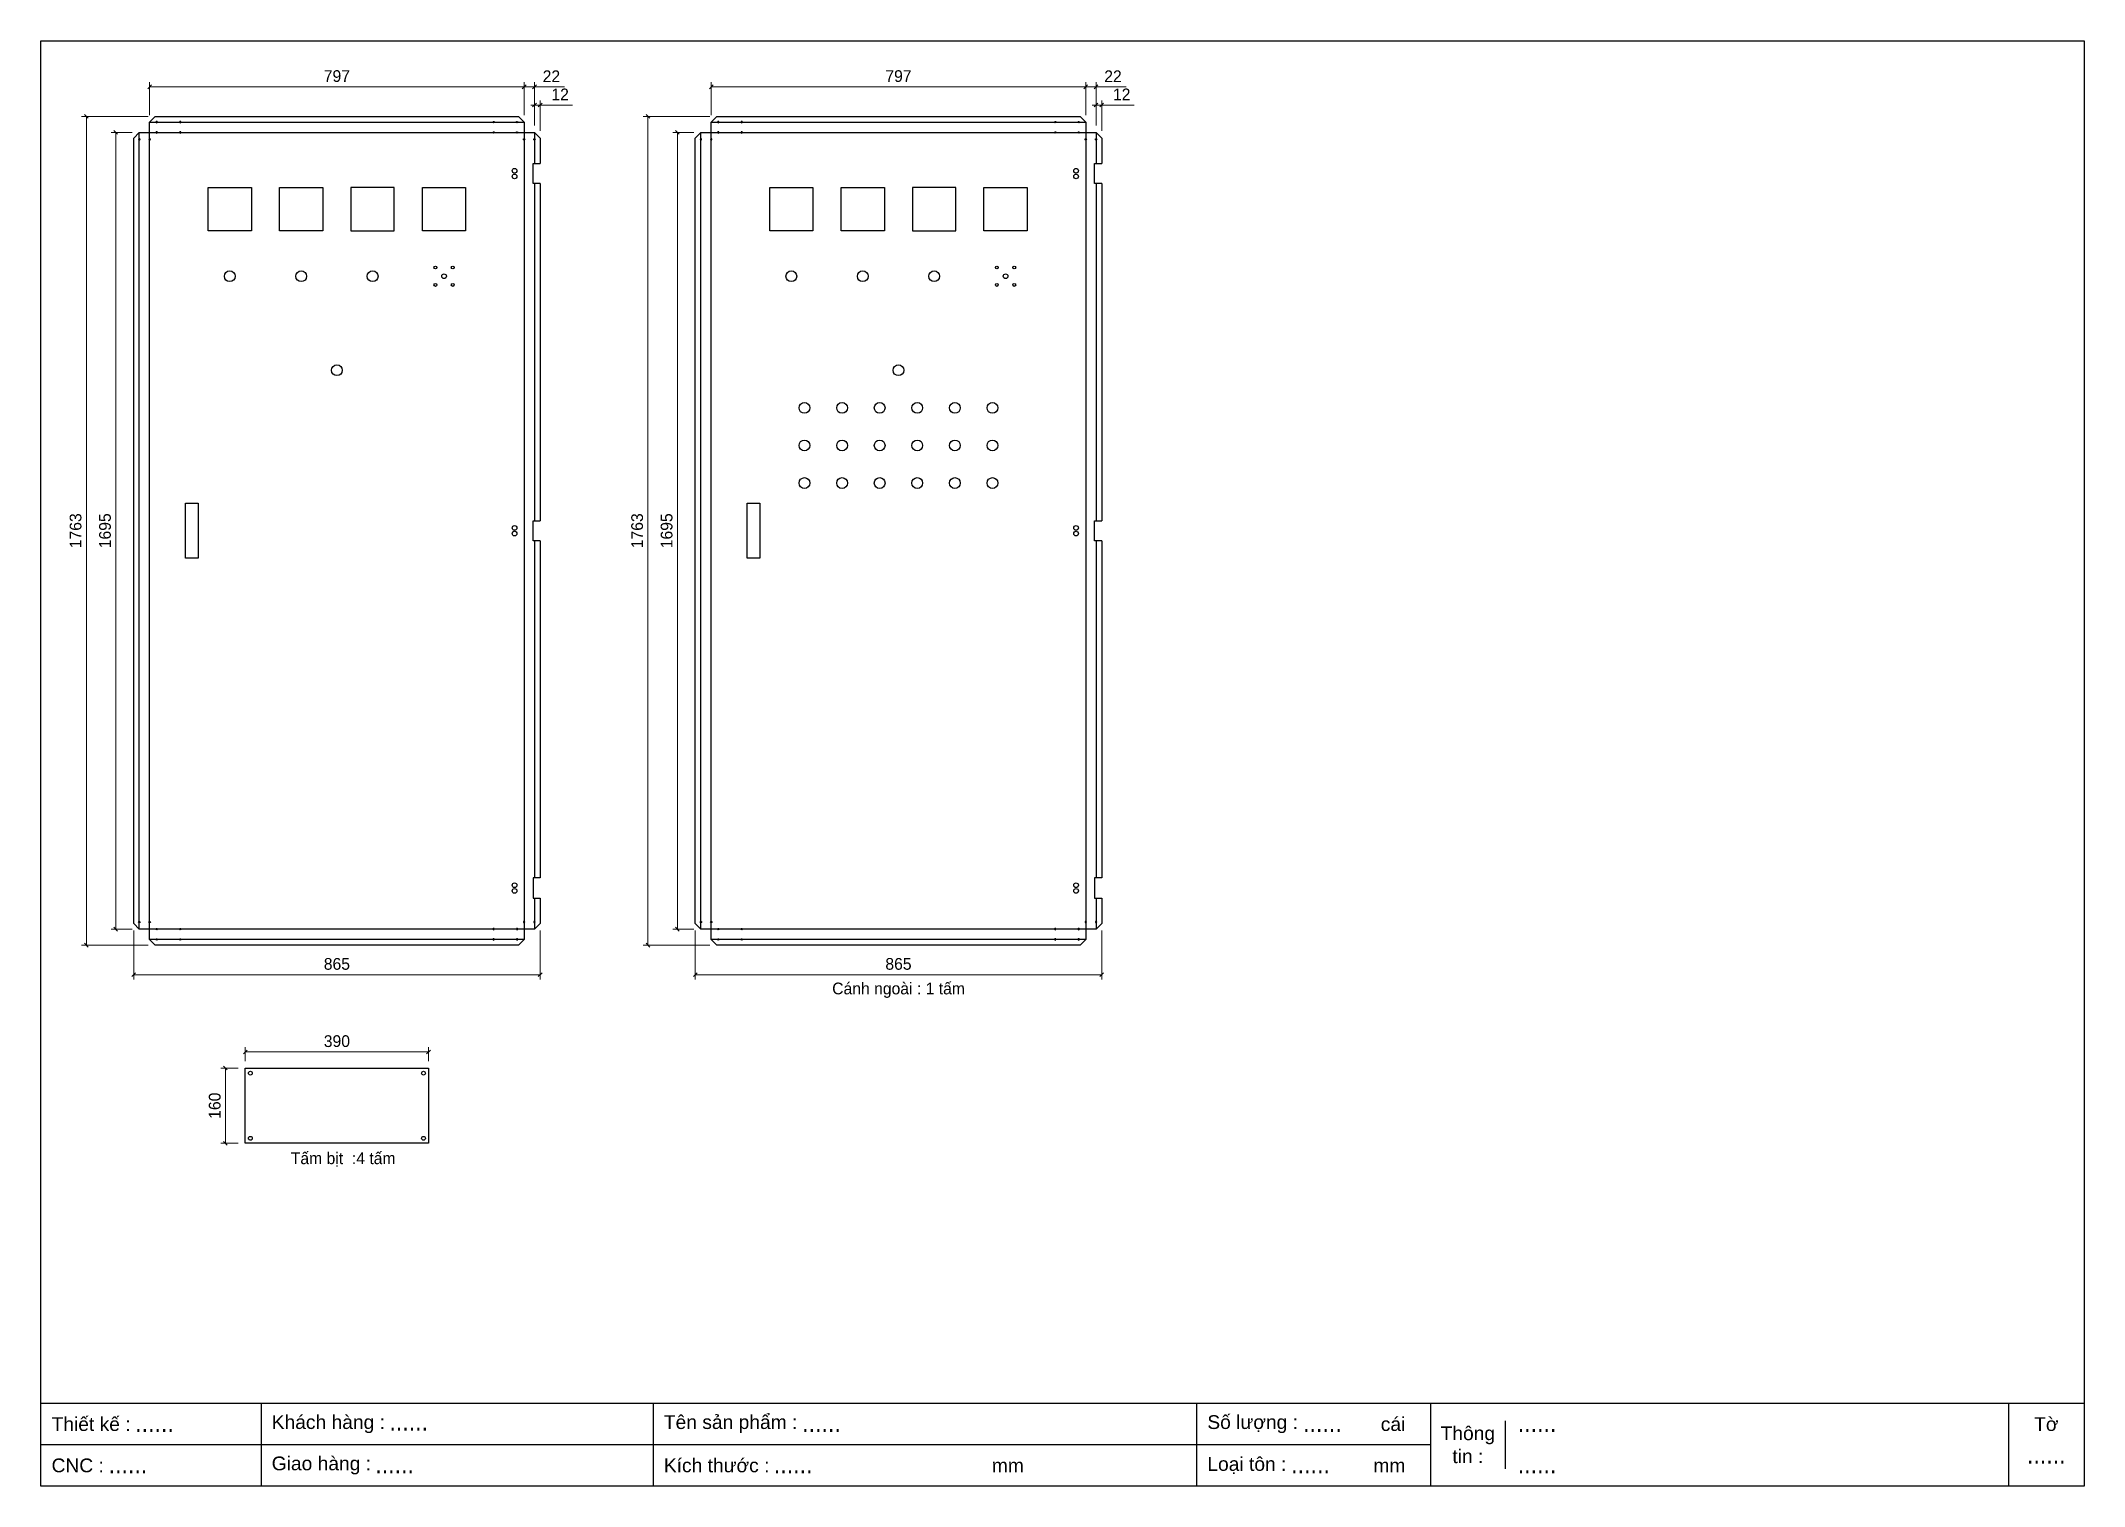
# Model space of a CAD drawing. Header units: millimetres. Extents: x 0 to 4348, y 0 to 3075.
import ezdxf
from ezdxf.enums import TextEntityAlignment as Align

# ---------------------------------------------------------------- set-up
doc = ezdxf.new("R2010")
doc.units = ezdxf.units.MM
doc.layers.add('CNC', color=7, linetype='Continuous')
doc.layers.add('DIM', color=253, linetype='Continuous')
doc.styles.add('Arial', font='arial.ttf')
doc.styles.add('Tahoma (Input Text)', font='tahoma.ttf')
doc.dimstyles.new('Dim-25', dxfattribs={"dimtxt": 25, "dimasz": 8, "dimexe": 10, "dimexo": 15, "dimgap": 10, "dimtad": 1, "dimdec": 0, "dimtxsty": 'Standard', "dimblk": 'OBLIQUE', "dimcen": 10, "dimclrd": 5, "dimclre": 5, "dimclrt": 3, "dimazin": 3, "dimtfac": 1, "dimtdec": 0, "dimtmove": 0, "dimatfit": 3, "dimldrblk": 'OBLIQUE', "dimlwd": 9, "dimlwe": 9})

# ---------------------------------------------------------------- blocks, each defined once
blk = doc.blocks.new('*D1')
at = {"color": 0, "linetype": 'ByBlock', "lineweight": -2}
for p, q in [((439, 927.8), (431, 919.8)), ((821, 919.8), (829, 927.8))]:
    blk.add_line(p, q, dxfattribs=at)
at = {"layer": 'Defpoints', "color": 0, "ltscale": 3, "transparency": 16777216}
for p in [(825, 923.8), (435, 889.3), (825, 889.3)]:
    blk.add_point(p, dxfattribs=at)
at = {"layer": 'DIM', "color": 5, "lineweight": 9, "ltscale": 3, "transparency": 16777216}
for p, q in [((435, 904.3), (435, 933.8)), ((435, 923.8), (825, 923.8)), ((825, 904.3), (825, 933.8))]:
    blk.add_line(p, q, dxfattribs=at)
at = {"layer": 'DIM', "color": 3, "ltscale": 3, "transparency": 16777216, "insert": (630, 946.5), "char_height": 25, "attachment_point": 5}
blk.add_mtext('390', dxfattribs=at)
blk = doc.blocks.new('_Oblique')
at = {"color": 0, "linetype": 'ByBlock', "lineweight": -2}
blk.add_line((-0.5, -0.5), (0.5, 0.5), dxfattribs=at)
blk = doc.blocks.new('*D2')
at = {"color": 0, "linetype": 'ByBlock', "lineweight": -2}
for p, q in [((396.8, 885.3), (388.8, 893.3)), ((388.8, 733.3), (396.8, 725.3))]:
    blk.add_line(p, q, dxfattribs=at)
at = {"layer": 'Defpoints', "color": 0, "ltscale": 3, "transparency": 16777216}
for p in [(435, 889.3), (392.8, 729.3), (435, 729.3)]:
    blk.add_point(p, dxfattribs=at)
at = {"layer": 'DIM', "color": 5, "lineweight": 9, "ltscale": 3, "transparency": 16777216}
for p, q in [((420, 889.3), (382.8, 889.3)), ((392.8, 889.3), (392.8, 729.3)), ((420, 729.3), (382.8, 729.3))]:
    blk.add_line(p, q, dxfattribs=at)
at = {"layer": 'DIM', "color": 3, "ltscale": 3, "transparency": 16777216, "insert": (370.1, 809.3), "char_height": 25, "attachment_point": 5, "rotation": 90}
blk.add_mtext('160', dxfattribs=at)
blk = doc.blocks.new('f3daunguoc')
at = {"layer": 'CNC', "color": 2, "lineweight": -3}
blk.add_circle((0, 0), 1.5, dxfattribs=at)
blk = doc.blocks.new('*D3')
at = {"color": 0, "linetype": 'ByBlock', "lineweight": -2}
for p, q in [((2241.6, 2934.1), (2249.6, 2942.1)), ((2261.6, 2942.1), (2253.6, 2934.1))]:
    blk.add_line(p, q, dxfattribs=at)
at = {"layer": 'Defpoints', "color": 0, "transparency": 16777216}
for p in [(2257.6, 2938.1), (2245.6, 2879.9), (2257.6, 2867.9)]:
    blk.add_point(p, dxfattribs=at)
at = {"layer": 'DIM', "color": 5, "lineweight": 9, "transparency": 16777216}
for p, q in [((2245.6, 2938.1), (2237.6, 2938.1)), ((2245.6, 2894.9), (2245.6, 2948.1)), ((2245.6, 2938.1), (2257.6, 2938.1)), ((2257.6, 2882.9), (2257.6, 2948.1)), ((2257.6, 2938.1), (2326.8, 2938.1))]:
    blk.add_line(p, q, dxfattribs=at)
at = {"layer": 'DIM', "color": 3, "transparency": 16777216, "insert": (2300.2, 2960.7), "char_height": 25, "attachment_point": 5}
blk.add_mtext('12', dxfattribs=at)
blk = doc.blocks.new('*D4')
at = {"color": 0, "linetype": 'ByBlock', "lineweight": -2}
for p, q in [((2227.6, 2980.8), (2219.6, 2972.8)), ((2241.6, 2972.8), (2249.6, 2980.8))]:
    blk.add_line(p, q, dxfattribs=at)
at = {"layer": 'Defpoints', "color": 0, "transparency": 16777216}
for p in [(2245.6, 2976.8), (2223.6, 2901.9), (2245.6, 2879.9)]:
    blk.add_point(p, dxfattribs=at)
at = {"layer": 'DIM', "color": 5, "lineweight": 9, "transparency": 16777216}
for p, q in [((2223.6, 2916.9), (2223.6, 2986.8)), ((2223.6, 2976.8), (2245.6, 2976.8)), ((2245.6, 2894.9), (2245.6, 2986.8)), ((2245.6, 2976.8), (2309.6, 2976.8))]:
    blk.add_line(p, q, dxfattribs=at)
at = {"layer": 'DIM', "color": 3, "transparency": 16777216, "insert": (2281.6, 2999.3), "char_height": 25, "attachment_point": 5}
blk.add_mtext('22', dxfattribs=at)
blk = doc.blocks.new('*D5')
at = {"color": 0, "linetype": 'ByBlock', "lineweight": -2}
for p, q in [((1430.6, 2980.8), (1422.6, 2972.8)), ((2219.6, 2972.8), (2227.6, 2980.8))]:
    blk.add_line(p, q, dxfattribs=at)
at = {"layer": 'Defpoints', "color": 0, "transparency": 16777216}
for p in [(1426.6, 2976.8), (1426.6, 2901.9), (2223.6, 2901.9)]:
    blk.add_point(p, dxfattribs=at)
at = {"layer": 'DIM', "color": 5, "lineweight": 9, "transparency": 16777216}
for p, q in [((1426.6, 2916.9), (1426.6, 2986.8)), ((2223.6, 2976.8), (1426.6, 2976.8)), ((2223.6, 2916.9), (2223.6, 2986.8))]:
    blk.add_line(p, q, dxfattribs=at)
at = {"layer": 'DIM', "color": 3, "transparency": 16777216, "insert": (1825.1, 2999.6), "char_height": 25, "attachment_point": 5}
blk.add_mtext('797', dxfattribs=at)
blk = doc.blocks.new('*D6')
at = {"color": 0, "linetype": 'ByBlock', "lineweight": -2}
for p, q in [((1295.9, 2909.9), (1287.9, 2917.9)), ((1287.9, 1154.9), (1295.9, 1146.9))]:
    blk.add_line(p, q, dxfattribs=at)
at = {"layer": 'Defpoints', "color": 0, "transparency": 16777216}
for p in [(1438.8, 2913.9), (1291.9, 1150.9), (1438.8, 1150.9)]:
    blk.add_point(p, dxfattribs=at)
at = {"layer": 'DIM', "color": 5, "lineweight": 9, "transparency": 16777216}
for p, q in [((1423.8, 2913.9), (1281.9, 2913.9)), ((1291.9, 2913.9), (1291.9, 1150.9)), ((1423.8, 1150.9), (1281.9, 1150.9))]:
    blk.add_line(p, q, dxfattribs=at)
at = {"layer": 'DIM', "color": 3, "transparency": 16777216, "insert": (1269.1, 2032.4), "char_height": 25, "attachment_point": 5, "rotation": 90}
blk.add_mtext('1763', dxfattribs=at)
blk = doc.blocks.new('*D7')
at = {"color": 0, "linetype": 'ByBlock', "lineweight": -2}
for p, q in [((1358.6, 2875.9), (1350.6, 2883.9)), ((1350.6, 1188.9), (1358.6, 1180.9))]:
    blk.add_line(p, q, dxfattribs=at)
at = {"layer": 'Defpoints', "color": 0, "transparency": 16777216}
for p in [(1354.6, 2879.9), (1404.6, 2879.9), (1404.6, 1184.9)]:
    blk.add_point(p, dxfattribs=at)
at = {"layer": 'DIM', "color": 5, "lineweight": 9, "transparency": 16777216}
for p, q in [((1389.6, 2879.9), (1344.6, 2879.9)), ((1354.6, 1184.9), (1354.6, 2879.9)), ((1389.6, 1184.9), (1344.6, 1184.9))]:
    blk.add_line(p, q, dxfattribs=at)
at = {"layer": 'DIM', "color": 3, "transparency": 16777216, "insert": (1331.8, 2032.4), "char_height": 25, "attachment_point": 5, "rotation": 90}
blk.add_mtext('1695', dxfattribs=at)
blk = doc.blocks.new('*D8')
at = {"color": 0, "linetype": 'ByBlock', "lineweight": -2}
for p, q in [((1396.6, 1092), (1388.6, 1084)), ((2253.6, 1084), (2261.6, 1092))]:
    blk.add_line(p, q, dxfattribs=at)
at = {"layer": 'Defpoints', "color": 0, "transparency": 16777216}
for p in [(1392.6, 1196.9), (2257.6, 1196.9), (2257.6, 1088)]:
    blk.add_point(p, dxfattribs=at)
at = {"layer": 'DIM', "color": 5, "lineweight": 9, "transparency": 16777216}
for p, q in [((1392.6, 1181.9), (1392.6, 1078)), ((2257.6, 1181.9), (2257.6, 1078)), ((1392.6, 1088), (2257.6, 1088))]:
    blk.add_line(p, q, dxfattribs=at)
at = {"layer": 'DIM', "color": 3, "transparency": 16777216, "insert": (1825.1, 1110.8), "char_height": 25, "attachment_point": 5}
blk.add_mtext('865', dxfattribs=at)
blk = doc.blocks.new('*D9')
at = {"color": 0, "linetype": 'ByBlock', "lineweight": -2}
for p, q in [((1046.5, 2934.1), (1054.5, 2942.1)), ((1066.5, 2942.1), (1058.5, 2934.1))]:
    blk.add_line(p, q, dxfattribs=at)
at = {"layer": 'Defpoints', "color": 0, "transparency": 16777216}
for p in [(1062.5, 2938.1), (1050.5, 2879.9), (1062.5, 2867.9)]:
    blk.add_point(p, dxfattribs=at)
at = {"layer": 'DIM', "color": 5, "lineweight": 9, "transparency": 16777216}
for p, q in [((1050.5, 2938.1), (1042.5, 2938.1)), ((1050.5, 2894.9), (1050.5, 2948.1)), ((1050.5, 2938.1), (1062.5, 2938.1)), ((1062.5, 2882.9), (1062.5, 2948.1)), ((1062.5, 2938.1), (1131.7, 2938.1))]:
    blk.add_line(p, q, dxfattribs=at)
at = {"layer": 'DIM', "color": 3, "transparency": 16777216, "insert": (1105.1, 2960.7), "char_height": 25, "attachment_point": 5}
blk.add_mtext('12', dxfattribs=at)
blk = doc.blocks.new('*D10')
at = {"color": 0, "linetype": 'ByBlock', "lineweight": -2}
for p, q in [((1032.5, 2980.8), (1024.5, 2972.8)), ((1046.5, 2972.8), (1054.5, 2980.8))]:
    blk.add_line(p, q, dxfattribs=at)
at = {"layer": 'Defpoints', "color": 0, "transparency": 16777216}
for p in [(1050.5, 2976.8), (1028.5, 2901.9), (1050.5, 2879.9)]:
    blk.add_point(p, dxfattribs=at)
at = {"layer": 'DIM', "color": 5, "lineweight": 9, "transparency": 16777216}
for p, q in [((1028.5, 2916.9), (1028.5, 2986.8)), ((1028.5, 2976.8), (1050.5, 2976.8)), ((1050.5, 2894.9), (1050.5, 2986.8)), ((1050.5, 2976.8), (1114.4, 2976.8))]:
    blk.add_line(p, q, dxfattribs=at)
at = {"layer": 'DIM', "color": 3, "transparency": 16777216, "insert": (1086.5, 2999.3), "char_height": 25, "attachment_point": 5}
blk.add_mtext('22', dxfattribs=at)
blk = doc.blocks.new('*D11')
at = {"color": 0, "linetype": 'ByBlock', "lineweight": -2}
for p, q in [((235.5, 2980.8), (227.5, 2972.8)), ((1024.5, 2972.8), (1032.5, 2980.8))]:
    blk.add_line(p, q, dxfattribs=at)
at = {"layer": 'Defpoints', "color": 0, "transparency": 16777216}
for p in [(231.5, 2976.8), (231.5, 2901.9), (1028.5, 2901.9)]:
    blk.add_point(p, dxfattribs=at)
at = {"layer": 'DIM', "color": 5, "lineweight": 9, "transparency": 16777216}
for p, q in [((231.5, 2916.9), (231.5, 2986.8)), ((1028.5, 2976.8), (231.5, 2976.8)), ((1028.5, 2916.9), (1028.5, 2986.8))]:
    blk.add_line(p, q, dxfattribs=at)
at = {"layer": 'DIM', "color": 3, "transparency": 16777216, "insert": (630, 2999.6), "char_height": 25, "attachment_point": 5}
blk.add_mtext('797', dxfattribs=at)
blk = doc.blocks.new('*D12')
at = {"color": 0, "linetype": 'ByBlock', "lineweight": -2}
for p, q in [((100.8, 2909.9), (92.8, 2917.9)), ((92.8, 1154.9), (100.8, 1146.9))]:
    blk.add_line(p, q, dxfattribs=at)
at = {"layer": 'Defpoints', "color": 0, "transparency": 16777216}
for p in [(243.6, 2913.9), (96.8, 1150.9), (243.6, 1150.9)]:
    blk.add_point(p, dxfattribs=at)
at = {"layer": 'DIM', "color": 5, "lineweight": 9, "transparency": 16777216}
for p, q in [((228.6, 2913.9), (86.8, 2913.9)), ((96.8, 2913.9), (96.8, 1150.9)), ((228.6, 1150.9), (86.8, 1150.9))]:
    blk.add_line(p, q, dxfattribs=at)
at = {"layer": 'DIM', "color": 3, "transparency": 16777216, "insert": (74, 2032.4), "char_height": 25, "attachment_point": 5, "rotation": 90}
blk.add_mtext('1763', dxfattribs=at)
blk = doc.blocks.new('*D13')
at = {"color": 0, "linetype": 'ByBlock', "lineweight": -2}
for p, q in [((163.4, 2875.9), (155.4, 2883.9)), ((155.4, 1188.9), (163.4, 1180.9))]:
    blk.add_line(p, q, dxfattribs=at)
at = {"layer": 'Defpoints', "color": 0, "transparency": 16777216}
for p in [(159.4, 2879.9), (209.5, 2879.9), (209.5, 1184.9)]:
    blk.add_point(p, dxfattribs=at)
at = {"layer": 'DIM', "color": 5, "lineweight": 9, "transparency": 16777216}
for p, q in [((194.5, 2879.9), (149.4, 2879.9)), ((159.4, 1184.9), (159.4, 2879.9)), ((194.5, 1184.9), (149.4, 1184.9))]:
    blk.add_line(p, q, dxfattribs=at)
at = {"layer": 'DIM', "color": 3, "transparency": 16777216, "insert": (136.6, 2032.4), "char_height": 25, "attachment_point": 5, "rotation": 90}
blk.add_mtext('1695', dxfattribs=at)
blk = doc.blocks.new('*D14')
at = {"color": 0, "linetype": 'ByBlock', "lineweight": -2}
for p, q in [((201.5, 1092), (193.5, 1084)), ((1058.5, 1084), (1066.5, 1092))]:
    blk.add_line(p, q, dxfattribs=at)
at = {"layer": 'Defpoints', "color": 0, "transparency": 16777216}
for p in [(197.5, 1196.9), (1062.5, 1196.9), (1062.5, 1088)]:
    blk.add_point(p, dxfattribs=at)
at = {"layer": 'DIM', "color": 5, "lineweight": 9, "transparency": 16777216}
for p, q in [((197.5, 1181.9), (197.5, 1078)), ((1062.5, 1181.9), (1062.5, 1078)), ((197.5, 1088), (1062.5, 1088))]:
    blk.add_line(p, q, dxfattribs=at)
at = {"layer": 'DIM', "color": 3, "transparency": 16777216, "insert": (630, 1110.8), "char_height": 25, "attachment_point": 5}
blk.add_mtext('865', dxfattribs=at)
blk = doc.blocks.new('khungtenAsean2')
at = {"color": 7}
for p, q in [((2970, -1980), (0, -1980)), ((320, -1980), (320, -2100)), ((890, -1980), (890, -2100)), ((1680, -1980), (1680, -2100)), ((2020, -1980), (2020, -2100)), ((2860, -1980), (2860, -2100)), ((2128.3, -2005), (2128.3, -2075)), ((2020, -2040), (0, -2040))]:
    blk.add_line(p, q, dxfattribs=at)
blk.add_lwpolyline([(0, 0), (2970, 0), (2970, -2100), (0, -2100)], close=True, dxfattribs=at)
at = {"color": 2, "char_height": 20, "style": 'Arial'}
for s, insert, width, attachment_point in [('  Thiết kế :', (0, -2010), 917.634, 4), ('  Khách hàng :', (320, -2010), 917.634, 4), ('  Tên sản phẩm :', (890, -2010), 917.634, 4), ('  Số lượng :', (1680, -2010), 917.634, 4), ('cái', (1947.6, -2010), 917.634, 4), ('Thông\\Ptin :', (2074.2, -2040), 108.311, 5), ('Tờ', (2915, -2010), 110, 5), ('  CNC :', (0, -2070), 917.634, 4), ('  Giao hàng :', (320, -2070), 917.634, 4), ('  Kích thước :', (890, -2070), 917.634, 4), ('mm', (1382.3, -2070), 917.634, 4), ('  Loại tôn :', (1680, -2070), 917.634, 4), ('mm', (1936.9, -2070), 917.634, 4)]:
    blk.add_mtext(s, dxfattribs=dict(at, insert=insert, width=width, attachment_point=attachment_point))
at = {"color": 1, "style": 'Tahoma (Input Text)', "flags": 8}
for tag, p in [('#01', (137.1, -2021.3)), ('#03', (506.6, -2019.3)), ('#05', (1106.6, -2021.3)), ('#07', (1834.7, -2021.3)), ('#09', (2146.7, -2021.3)), ('#02', (98.5, -2081.3)), ('#04', (486.1, -2081.3)), ('#06', (1065.3, -2081.3)), ('#08', (1817.4, -2081.3)), ('#10', (2146.7, -2081.3))]:
    blk.add_attdef(tag, p, '', height=25, dxfattribs=at)
blk.add_attdef('#11', text='', height=25, dxfattribs=at).set_placement((2915, -2067.3), align=Align.CENTER)

msp = doc.modelspace()

# ---------------------------------------------------------------- linework, layer by layer
at = {"color": 2}
for points in [[(1062.5, 1293.9), (1047.5, 1293.9), (1047.5, 1250.9), (1062.5, 1250.9), (1062.5, 1196.9), (1050.5, 1184.9), (1028.5, 1184.9), (1028.5, 1162.9), (1016.5, 1150.9), (243.5, 1150.9), (231.5, 1162.9), (231.5, 1184.9), (209.5, 1184.9), (197.5, 1196.9), (197.5, 2867.9), (209.5, 2879.9), (231.5, 2879.9), (231.5, 2901.9), (243.5, 2913.9), (1016.5, 2913.9), (1028.5, 2901.9), (1028.5, 2879.9), (1050.5, 2879.9), (1062.5, 2867.9), (1062.5, 2813.9)], [(2257.6, 1293.9), (2242.6, 1293.9), (2242.6, 1250.9), (2257.6, 1250.9), (2257.6, 1196.9), (2245.6, 1184.9), (2223.6, 1184.9), (2223.6, 1162.9), (2211.6, 1150.9), (1438.6, 1150.9), (1426.6, 1162.9), (1426.6, 1184.9), (1404.6, 1184.9), (1392.6, 1196.9), (1392.6, 2867.9), (1404.6, 2879.9), (1426.6, 2879.9), (1426.6, 2901.9), (1438.6, 2913.9), (2211.6, 2913.9), (2223.6, 2901.9), (2223.6, 2879.9), (2245.6, 2879.9), (2257.6, 2867.9), (2257.6, 2813.9)], [(1062.5, 2770.9), (1047.5, 2770.9), (1047.5, 2813.9), (1062.5, 2813.9)], [(2257.6, 2770.9), (2242.6, 2770.9), (2242.6, 2813.9), (2257.6, 2813.9)], [(1062.5, 2010.9), (1047.5, 2010.9), (1047.5, 2053.9), (1062.5, 2053.9)], [(2257.6, 2010.9), (2242.6, 2010.9), (2242.6, 2053.9), (2257.6, 2053.9)]]:
    msp.add_lwpolyline(points, dxfattribs=at)
at = {"color": 7}
for points in [[(209.5, 1184.9), (209.5, 2879.9)], [(231.5, 2901.9), (1028.5, 2901.9)], [(1050.5, 2879.9), (1050.5, 2813.9)], [(1404.6, 1184.9), (1404.6, 2879.9)], [(1426.6, 2901.9), (2223.6, 2901.9)], [(2245.6, 2879.9), (2245.6, 2813.9)], [(1050.5, 2770.9), (1050.5, 2053.9)], [(1062.5, 2770.9), (1062.5, 2053.9)], [(2245.6, 2770.9), (2245.6, 2053.9)], [(2257.6, 2770.9), (2257.6, 2053.9)], [(1050.5, 2010.9), (1050.5, 1293.9)], [(1062.5, 2010.9), (1062.5, 1293.9)], [(2245.6, 2010.9), (2245.6, 1293.9)], [(2257.6, 2010.9), (2257.6, 1293.9)], [(1050.5, 1250.9), (1050.5, 1184.9)], [(2245.6, 1250.9), (2245.6, 1184.9)], [(1028.5, 1162.9), (231.5, 1162.9)], [(2223.6, 1162.9), (1426.6, 1162.9)]]:
    msp.add_lwpolyline(points, dxfattribs=at)
for points in [[(231.5, 2879.9), (1028.5, 2879.9), (1028.5, 1184.9), (231.5, 1184.9)], [(1426.6, 2879.9), (2223.6, 2879.9), (2223.6, 1184.9), (1426.6, 1184.9)], [(435, 889.3), (825, 889.3), (825, 729.3), (435, 729.3)]]:
    msp.add_lwpolyline(points, close=True, dxfattribs=at)
at = {"color": 2}
for points in [[(356, 2762.4), (448, 2762.4), (448, 2670.4), (356, 2670.4)], [(508, 2762.4), (600, 2762.4), (600, 2670.4), (508, 2670.4)], [(752, 2762.4), (660, 2762.4), (660, 2670.4), (752, 2670.4)], [(812, 2762.4), (904, 2762.4), (904, 2670.4), (812, 2670.4)], [(1551.1, 2762.4), (1643.1, 2762.4), (1643.1, 2670.4), (1551.1, 2670.4)], [(1703.1, 2762.4), (1795.1, 2762.4), (1795.1, 2670.4), (1703.1, 2670.4)], [(1947.1, 2762.4), (1855.1, 2762.4), (1855.1, 2670.4), (1947.1, 2670.4)], [(2007.1, 2762.4), (2099.1, 2762.4), (2099.1, 2670.4), (2007.1, 2670.4)], [(308, 2090.9), (335, 2090.9), (335, 1973.9), (308, 1973.9)], [(1503.1, 2090.9), (1530.1, 2090.9), (1530.1, 1973.9), (1503.1, 1973.9)]]:
    msp.add_lwpolyline(points, close=True, dxfattribs=at)
for centre, radius in [((1008, 2798.4), 5), ((1008, 2786.4), 5), ((2203.1, 2798.4), 5), ((2203.1, 2786.4), 5), ((839.5, 2592.4), 3), ((858, 2573.9), 5), ((876.5, 2592.4), 3), ((2034.6, 2592.4), 3), ((2053.1, 2573.9), 5), ((2071.6, 2592.4), 3), ((839.5, 2555.4), 3), ((876.5, 2555.4), 3), ((2034.6, 2555.4), 3), ((2071.6, 2555.4), 3), ((1008, 2038.4), 5), ((1008, 2026.4), 5), ((2203.1, 2038.4), 5), ((2203.1, 2026.4), 5), ((1008, 1278.4), 5), ((1008, 1266.4), 5), ((2203.1, 1278.4), 5), ((2203.1, 1266.4), 5)]:
    msp.add_circle(centre, radius, dxfattribs=at)
at = {"color": 2, "ltscale": 3}
for centre in [(402, 2573.9), (554, 2573.9), (706, 2573.9), (1597.1, 2573.9), (1749.1, 2573.9), (1901.1, 2573.9), (630, 2373.9), (1825.1, 2373.9), (1625.1, 2293.9), (1705.1, 2293.9), (1785.1, 2293.9), (1865.1, 2293.9), (1945.1, 2293.9), (2025.1, 2293.9), (1625.1, 2213.9), (1705.1, 2213.9), (1785.1, 2213.9), (1865.1, 2213.9), (1945.1, 2213.9), (2025.1, 2213.9), (1625.1, 2133.9), (1705.1, 2133.9), (1785.1, 2133.9), (1865.1, 2133.9), (1945.1, 2133.9), (2025.1, 2133.9)]:
    msp.add_circle(centre, 11.5, dxfattribs=at)
at = {"color": 7}
for centre in [(445.8, 878.5), (814.3, 878.5), (445.8, 740), (814.3, 740)]:
    msp.add_circle(centre, 4, dxfattribs=at)

# ---------------------------------------------------------------- block references
ref = msp.add_blockref('khungtenAsean2', (0, 3074.6), dxfattribs=dict(at, xscale=1.464100000001053, yscale=1.464100000001053, zscale=1.464100000001053))
ref.add_attrib('#11', '......', dxfattribs={"color": 1, "height": 36.6, "style": 'Tahoma (Input Text)'}).set_placement((4267.8, 47.8), align=Align.CENTER)
ref.add_attrib('#09', '......', (3143, 115.3), dxfattribs={"color": 1, "height": 36.6, "style": 'Tahoma (Input Text)'})
ref.add_attrib('#10', '......', (3143, 27.4), dxfattribs={"color": 1, "height": 36.6, "style": 'Tahoma (Input Text)'})
ref.add_attrib('#08', '......', (2660.9, 27.4), dxfattribs={"color": 1, "height": 36.6, "style": 'Tahoma (Input Text)'})
ref.add_attrib('#07', '......', (2686.2, 115.3), dxfattribs={"color": 1, "height": 36.6, "style": 'Tahoma (Input Text)'})
ref.add_attrib('#06', '......', (1559.8, 27.4), dxfattribs={"color": 1, "height": 36.6, "style": 'Tahoma (Input Text)'})
ref.add_attrib('#05', '......', (1620.2, 115.3), dxfattribs={"color": 1, "height": 36.6, "style": 'Tahoma (Input Text)'})
ref.add_attrib('#04', '......', (711.7, 27.4), dxfattribs={"color": 1, "height": 36.6, "style": 'Tahoma (Input Text)'})
ref.add_attrib('#03', '......', (741.7, 118.2), dxfattribs={"color": 1, "height": 36.6, "style": 'Tahoma (Input Text)'})
ref.add_attrib('#02', '......', (144.2, 27.4), dxfattribs={"color": 1, "height": 36.6, "style": 'Tahoma (Input Text)'})
ref.add_attrib('#01', '......', (200.7, 115.3), dxfattribs={"color": 1, "height": 36.6, "style": 'Tahoma (Input Text)'})
at = {"lineweight": -3, "xscale": -1, "rotation": 180}
for p in [(246.5, 2901.9), (246.5, 2879.9), (296.5, 2901.9), (296.5, 2879.9), (1441.6, 2901.9), (1441.6, 2879.9), (1491.6, 2901.9), (1491.6, 2879.9), (209.5, 2864.9), (231.5, 2864.9), (1404.6, 2864.9), (1426.6, 2864.9)]:
    msp.add_blockref('f3daunguoc', p, dxfattribs=at)
at = {"lineweight": -3, "rotation": 180}
for p in [(963.5, 2901.9), (963.5, 2879.9), (1013.5, 2901.9), (1013.5, 2879.9), (2158.6, 2901.9), (2158.6, 2879.9), (2208.6, 2901.9), (2208.6, 2879.9), (1028.5, 2864.9), (1050.5, 2864.9), (2223.6, 2864.9), (2245.6, 2864.9)]:
    msp.add_blockref('f3daunguoc', p, dxfattribs=at)
at = {"lineweight": -3}
for p in [(209.5, 1199.9), (231.5, 1199.9), (246.5, 1184.9), (296.5, 1184.9), (1404.6, 1199.9), (1426.6, 1199.9), (1441.6, 1184.9), (1491.6, 1184.9), (246.5, 1162.9), (296.5, 1162.9), (1441.6, 1162.9), (1491.6, 1162.9)]:
    msp.add_blockref('f3daunguoc', p, dxfattribs=at)
at = {"lineweight": -3, "xscale": -1}
for p in [(963.5, 1184.9), (1013.5, 1184.9), (1028.5, 1199.9), (1050.5, 1199.9), (2158.6, 1184.9), (2208.6, 1184.9), (2223.6, 1199.9), (2245.6, 1199.9), (963.5, 1162.9), (1013.5, 1162.9), (2158.6, 1162.9), (2208.6, 1162.9)]:
    msp.add_blockref('f3daunguoc', p, dxfattribs=at)

# ---------------------------------------------------------------- texts
at = {"color": 2, "char_height": 25, "attachment_point": 5}
for s, insert, width in [('Cánh ngoài : 1 tấm', (1825.3, 1054.9), 1272), ('Tấm bịt  :4 tấm', (643.3, 694.7), 1072)]:
    msp.add_mtext(s, dxfattribs=dict(at, insert=insert, width=width))

# ---------------------------------------------------------------- dimensions: what is measured, and where the dimension line sits
at = {"layer": 'DIM', "color": 2}
for base, p1, p2, picture, middle in [((231.5, 2976.8), (1028.5, 2901.9), (231.5, 2901.9), '*D11', (630, 2999.6)), ((1050.5, 2976.8), (1028.5, 2901.9), (1050.5, 2879.9), '*D10', (1086.5, 2999.3)), ((1426.6, 2976.8), (2223.6, 2901.9), (1426.6, 2901.9), '*D5', (1825.1, 2999.6)), ((2245.6, 2976.8), (2223.6, 2901.9), (2245.6, 2879.9), '*D4', (2281.6, 2999.3)), ((1062.5, 2938.1), (1050.5, 2879.9), (1062.5, 2867.9), '*D9', (1105.1, 2960.7)), ((2257.6, 2938.1), (2245.6, 2879.9), (2257.6, 2867.9), '*D3', (2300.2, 2960.7)), ((1062.5, 1088), (197.5, 1196.9), (1062.5, 1196.9), '*D14', (630, 1110.8)), ((2257.6, 1088), (1392.6, 1196.9), (2257.6, 1196.9), '*D8', (1825.1, 1110.8))]:
    dim = msp.add_linear_dim(base=base, p1=p1, p2=p2, dimstyle='Dim-25', dxfattribs=at)
    dim.commit()
    dim.dimension.update_dxf_attribs({"geometry": picture, "text_midpoint": middle})
for base, p1, p2, picture, middle in [((96.8, 1150.9), (243.6, 2913.9), (243.6, 1150.9), '*D12', (74, 2032.4)), ((1291.9, 1150.9), (1438.8, 2913.9), (1438.8, 1150.9), '*D6', (1269.1, 2032.4)), ((159.4, 2879.9), (209.5, 1184.9), (209.5, 2879.9), '*D13', (136.6, 2032.4)), ((1354.6, 2879.9), (1404.6, 1184.9), (1404.6, 2879.9), '*D7', (1331.8, 2032.4))]:
    dim = msp.add_linear_dim(base=base, p1=p1, p2=p2, angle=90, dimstyle='Dim-25', dxfattribs=at)
    dim.commit()
    dim.dimension.update_dxf_attribs({"geometry": picture, "text_midpoint": middle})
at = {"layer": 'DIM', "color": 2, "ltscale": 3}
dim = msp.add_linear_dim(base=(825, 923.8), p1=(435, 889.3), p2=(825, 889.3), dimstyle='Dim-25', dxfattribs=at)
dim.commit()
dim.dimension.update_dxf_attribs({"geometry": '*D1', "text_midpoint": (630, 946.5)})
dim = msp.add_linear_dim(base=(392.8, 729.3), p1=(435, 889.3), p2=(435, 729.3), angle=90, dimstyle='Dim-25', dxfattribs=at)
dim.commit()
dim.dimension.update_dxf_attribs({"geometry": '*D2', "text_midpoint": (370.1, 809.3)})

doc.saveas('drawing.dxf')
